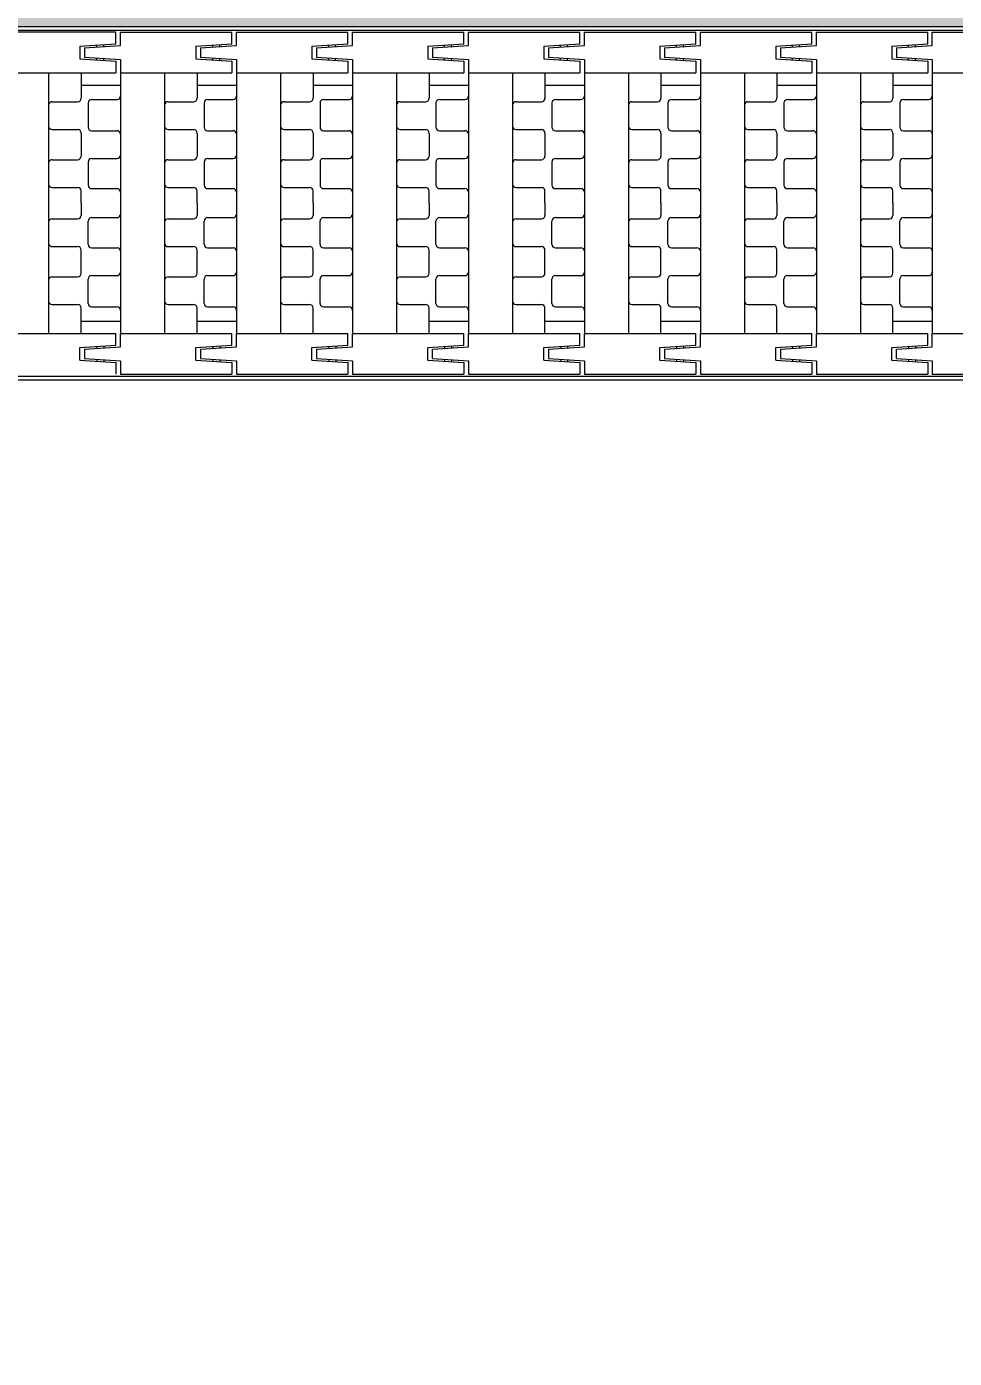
# Model space of a CAD drawing. Header units: millimetres. Extents: x 4003075 to 5615882, y 1445368 to 2591247.
# Drawn here: x 5357052 to 5357577, y 2466413 to 2467168 of the extents above; entities that cross this region are included whole.
import ezdxf

# ---------------------------------------------------------------- set-up
doc = ezdxf.new("R2010")
doc.units = ezdxf.units.MM
doc.layers.add('A_Text', color=3, linetype='Continuous')
doc.layers.add('XR-평면도$0$A-ELEV-PATT', color=9, linetype='Continuous')
doc.layers.add('XR-평면도$0$A-CNTL', color=9, linetype='Continuous', lineweight=15)
doc.layers.add('XR-평면도$0$A-ELEV-LIN3', color=9, linetype='Continuous', lineweight=18)
doc.styles.add('돋움', font='')
doc.styles.get('돋움').set_extended_font_data('DotumChe')

# ---------------------------------------------------------------- blocks, each defined once
blk = doc.blocks.new('XR-평면도$0$무소음트렌치')
at = {"layer": 'XR-평면도$0$A-ELEV-LIN3'}
for p, q in [((0, 200), (7800, 200)), ((1.97, 198.03), (7798.03, 198.03)), ((1727.42, 196.88), (1664.36, 196.88)), ((1727.42, 190.31), (1727.42, 196.88)), ((1730.05, 189.32), (1730.05, 196.88)), ((1730.05, 196.88), (1793.1, 196.88)), ((1793.1, 190.31), (1793.1, 196.88)), ((1795.73, 196.88), (1858.78, 196.88)), ((1795.73, 189.32), (1795.73, 196.88)), ((1858.78, 190.31), (1858.78, 196.88)), ((1861.41, 189.32), (1861.41, 196.88)), ((1861.41, 196.88), (1924.46, 196.88)), ((1924.46, 190.31), (1924.46, 196.88)), ((1927.09, 189.32), (1927.09, 196.88)), ((1927.09, 196.88), (1990.14, 196.88)), ((1990.14, 190.31), (1990.14, 196.88)), ((1992.77, 189.32), (1992.77, 196.88)), ((1992.77, 196.88), (2055.83, 196.88)), ((2055.83, 190.31), (2055.83, 196.88)), ((2058.45, 196.88), (2121.51, 196.88)), ((2058.45, 189.32), (2058.45, 196.88)), ((2121.51, 190.31), (2121.51, 196.88)), ((2124.13, 189.32), (2124.13, 196.88)), ((2124.13, 196.88), (2187.19, 196.88)), ((2187.19, 190.31), (2187.19, 196.88)), ((2189.82, 189.32), (2189.82, 196.88)), ((2189.82, 196.88), (2252.87, 196.88)), ((1707.06, 189), (1727.42, 190.31)), ((1707.06, 189), (1707.06, 181.77)), ((1709.69, 188.01), (1730.05, 189.32)), ((1716.57, 188.45), (1716.57, 189.61)), ((1720.51, 188.71), (1720.51, 189.86)), ((1772.74, 189), (1793.1, 190.31)), ((1772.74, 189), (1772.74, 181.77)), ((1775.37, 188.01), (1795.73, 189.32)), ((1782.25, 188.45), (1782.25, 189.61)), ((1786.19, 188.71), (1786.19, 189.86)), ((1838.42, 189), (1858.78, 190.31)), ((1838.42, 189), (1838.42, 181.77)), ((1841.05, 188.01), (1861.41, 189.32)), ((1847.93, 188.45), (1847.93, 189.61)), ((1851.87, 188.71), (1851.87, 189.86)), ((1904.1, 189), (1924.46, 190.31)), ((1904.1, 189), (1904.1, 181.77)), ((1906.73, 188.01), (1927.09, 189.32)), ((1913.61, 188.45), (1913.61, 189.61)), ((1917.55, 188.71), (1917.55, 189.86)), ((1969.78, 189), (1990.14, 190.31)), ((1969.78, 189), (1969.78, 181.77)), ((1972.41, 188.01), (1992.77, 189.32)), ((1979.29, 188.45), (1979.29, 189.61)), ((1983.23, 188.71), (1983.23, 189.86)), ((2035.47, 189), (2055.83, 190.31)), ((2035.47, 189), (2035.47, 181.77)), ((2038.09, 188.01), (2058.45, 189.32)), ((2044.97, 188.45), (2044.97, 189.61)), ((2048.92, 188.71), (2048.92, 189.86)), ((2101.15, 189), (2121.51, 190.31)), ((2101.15, 189), (2101.15, 181.77)), ((2103.77, 188.01), (2124.13, 189.32)), ((2110.66, 188.45), (2110.66, 189.61)), ((2114.6, 188.71), (2114.6, 189.86)), ((2166.83, 189), (2187.19, 190.31)), ((2166.83, 189), (2166.83, 181.77)), ((2169.46, 188.01), (2189.82, 189.32)), ((2176.34, 188.45), (2176.34, 189.61)), ((2180.28, 188.71), (2180.28, 189.86)), ((1707.06, 181.77), (1727.42, 180.46)), ((1709.69, 188.01), (1709.69, 182.76)), ((1709.69, 182.76), (1730.05, 181.44)), ((1716.57, 181.16), (1716.57, 182.31)), ((1720.51, 180.9), (1720.51, 182.06)), ((1730.05, 181.44), (1730.05, 173.89)), ((1772.74, 181.77), (1793.1, 180.46)), ((1775.37, 188.01), (1775.37, 182.76)), ((1775.37, 182.76), (1795.73, 181.44)), ((1782.25, 181.16), (1782.25, 182.31)), ((1786.19, 180.9), (1786.19, 182.06)), ((1795.73, 181.44), (1795.73, 173.89)), ((1838.42, 181.77), (1858.78, 180.46)), ((1841.05, 188.01), (1841.05, 182.76)), ((1841.05, 182.76), (1861.41, 181.44)), ((1847.93, 181.16), (1847.93, 182.31)), ((1851.87, 180.9), (1851.87, 182.06)), ((1861.41, 181.44), (1861.41, 173.89)), ((1904.1, 181.77), (1924.46, 180.46)), ((1906.73, 188.01), (1906.73, 182.76)), ((1906.73, 182.76), (1927.09, 181.44)), ((1913.61, 181.16), (1913.61, 182.31)), ((1917.55, 180.9), (1917.55, 182.06)), ((1927.09, 181.44), (1927.09, 173.89)), ((1969.78, 181.77), (1990.14, 180.46)), ((1972.41, 188.01), (1972.41, 182.76)), ((1972.41, 182.76), (1992.77, 181.44)), ((1979.29, 181.16), (1979.29, 182.31)), ((1983.23, 180.9), (1983.23, 182.06)), ((1992.77, 181.44), (1992.77, 173.89)), ((2035.47, 181.77), (2055.83, 180.46)), ((2038.09, 188.01), (2038.09, 182.76)), ((2038.09, 182.76), (2058.45, 181.44)), ((2044.97, 181.16), (2044.97, 182.31)), ((2048.92, 180.9), (2048.92, 182.06)), ((2058.45, 181.44), (2058.45, 173.89)), ((2101.15, 181.77), (2121.51, 180.46)), ((2103.77, 188.01), (2103.77, 182.76)), ((2103.77, 182.76), (2124.13, 181.44)), ((2110.66, 181.16), (2110.66, 182.31)), ((2114.6, 180.9), (2114.6, 182.06)), ((2124.13, 181.44), (2124.13, 173.89)), ((2166.83, 181.77), (2187.19, 180.46)), ((2169.46, 188.01), (2169.46, 182.76)), ((2169.46, 182.76), (2189.82, 181.44)), ((2176.34, 181.16), (2176.34, 182.31)), ((2180.28, 180.9), (2180.28, 182.06)), ((2189.82, 181.44), (2189.82, 173.89)), ((1664.36, 173.89), (1727.42, 173.89)), ((1689.32, 173.89), (1689.32, 26.11)), ((1707.71, 173.89), (1707.71, 159.44)), ((1727.42, 180.46), (1727.42, 173.89)), ((1730.05, 173.89), (1730.05, 26.11)), ((1730.05, 173.89), (1793.1, 173.89)), ((1755.01, 173.89), (1755.01, 26.11)), ((1773.4, 173.89), (1773.4, 159.44)), ((1793.1, 180.46), (1793.1, 173.89)), ((1795.73, 173.89), (1795.73, 26.11)), ((1795.73, 173.89), (1858.78, 173.89)), ((1820.69, 173.89), (1820.69, 26.11)), ((1839.08, 173.89), (1839.08, 159.44)), ((1858.78, 180.46), (1858.78, 173.89)), ((1861.41, 173.89), (1861.41, 26.11)), ((1861.41, 173.89), (1924.46, 173.89)), ((1886.37, 173.89), (1886.37, 26.11)), ((1904.76, 173.89), (1904.76, 159.44)), ((1924.46, 180.46), (1924.46, 173.89)), ((1927.09, 173.89), (1927.09, 26.11)), ((1927.09, 173.89), (1990.14, 173.89)), ((1952.05, 173.89), (1952.05, 26.11)), ((1970.44, 173.89), (1970.44, 159.44)), ((1990.14, 180.46), (1990.14, 173.89)), ((1992.77, 173.89), (1992.77, 26.11)), ((1992.77, 173.89), (2055.83, 173.89)), ((2017.73, 173.89), (2017.73, 26.11)), ((2036.12, 173.89), (2036.12, 159.44)), ((2055.83, 180.46), (2055.83, 173.89)), ((2058.45, 173.89), (2058.45, 26.11)), ((2058.45, 173.89), (2121.51, 173.89)), ((2083.41, 173.89), (2083.41, 26.11)), ((2101.8, 173.89), (2101.8, 159.44)), ((2121.51, 180.46), (2121.51, 173.89)), ((2124.13, 173.89), (2124.13, 26.11)), ((2124.13, 173.89), (2187.19, 173.89)), ((2149.09, 173.89), (2149.09, 26.11)), ((2167.48, 173.89), (2167.48, 159.44)), ((2187.19, 180.46), (2187.19, 173.89)), ((2189.82, 173.89), (2189.82, 26.11)), ((2189.82, 173.89), (2252.87, 173.89)), ((1707.71, 166.83), (1730.05, 166.83)), ((1773.4, 166.83), (1795.73, 166.83)), ((1839.08, 166.83), (1861.41, 166.83)), ((1904.76, 166.83), (1927.09, 166.83)), ((1970.44, 166.83), (1992.77, 166.83)), ((2036.12, 166.83), (2058.45, 166.83)), ((2101.8, 166.83), (2124.13, 166.83)), ((2167.48, 166.83), (2189.82, 166.83)), ((1713.63, 158.78), (1728.08, 158.78)), ((1779.31, 158.78), (1793.76, 158.78)), ((1844.99, 158.78), (1859.44, 158.78)), ((1910.67, 158.78), (1925.12, 158.78)), ((1976.35, 158.78), (1990.8, 158.78)), ((2042.03, 158.78), (2056.48, 158.78)), ((2107.71, 158.78), (2122.16, 158.78)), ((2173.4, 158.78), (2187.85, 158.78)), ((1691.29, 157.47), (1705.74, 157.47)), ((1711.66, 156.81), (1711.66, 143.02)), ((1756.98, 157.47), (1771.43, 157.47)), ((1777.34, 156.81), (1777.34, 143.02)), ((1822.66, 157.47), (1837.11, 157.47)), ((1843.02, 156.81), (1843.02, 143.02)), ((1888.34, 157.47), (1902.79, 157.47)), ((1908.7, 156.81), (1908.7, 143.02)), ((1954.02, 157.47), (1968.47, 157.47)), ((1974.38, 156.81), (1974.38, 143.02)), ((2019.7, 157.47), (2034.15, 157.47)), ((2040.06, 156.81), (2040.06, 143.02)), ((2085.38, 157.47), (2099.83, 157.47)), ((2105.74, 156.81), (2105.74, 143.02)), ((2151.06, 157.47), (2165.51, 157.47)), ((2171.43, 156.81), (2171.43, 143.02)), ((1691.29, 141.71), (1705.74, 141.71)), ((1707.71, 139.73), (1707.71, 126.6)), ((1713.63, 141.05), (1728.08, 141.05)), ((1756.98, 141.71), (1771.43, 141.71)), ((1773.4, 139.73), (1773.4, 126.6)), ((1779.31, 141.05), (1793.76, 141.05)), ((1822.66, 141.71), (1837.11, 141.71)), ((1839.08, 139.73), (1839.08, 126.6)), ((1844.99, 141.05), (1859.44, 141.05)), ((1888.34, 141.71), (1902.79, 141.71)), ((1904.76, 139.73), (1904.76, 126.6)), ((1910.67, 141.05), (1925.12, 141.05)), ((1954.02, 141.71), (1968.47, 141.71)), ((1970.44, 139.73), (1970.44, 126.6)), ((1976.35, 141.05), (1990.8, 141.05)), ((2019.7, 141.71), (2034.15, 141.71)), ((2036.12, 139.73), (2036.12, 126.6)), ((2042.03, 141.05), (2056.48, 141.05)), ((2085.38, 141.71), (2099.83, 141.71)), ((2101.8, 139.73), (2101.8, 126.6)), ((2107.71, 141.05), (2122.16, 141.05)), ((2151.06, 141.71), (2165.51, 141.71)), ((2167.48, 139.73), (2167.48, 126.6)), ((2173.4, 141.05), (2187.85, 141.05)), ((1691.29, 124.63), (1705.74, 124.63)), ((1711.66, 123.31), (1711.66, 110.18)), ((1713.63, 125.29), (1728.08, 125.29)), ((1756.98, 124.63), (1771.43, 124.63)), ((1777.34, 123.31), (1777.34, 110.18)), ((1779.31, 125.29), (1793.76, 125.29)), ((1822.66, 124.63), (1837.11, 124.63)), ((1843.02, 123.31), (1843.02, 110.18)), ((1844.99, 125.29), (1859.44, 125.29)), ((1888.34, 124.63), (1902.79, 124.63)), ((1908.7, 123.31), (1908.7, 110.18)), ((1910.67, 125.29), (1925.12, 125.29)), ((1954.02, 124.63), (1968.47, 124.63)), ((1974.38, 123.31), (1974.38, 110.18)), ((1976.35, 125.29), (1990.8, 125.29)), ((2019.7, 124.63), (2034.15, 124.63)), ((2040.06, 123.31), (2040.06, 110.18)), ((2042.03, 125.29), (2056.48, 125.29)), ((2085.38, 124.63), (2099.83, 124.63)), ((2105.74, 123.31), (2105.74, 110.18)), ((2107.71, 125.29), (2122.16, 125.29)), ((2151.06, 124.63), (2165.51, 124.63)), ((2171.43, 123.31), (2171.43, 110.18)), ((2173.4, 125.29), (2187.85, 125.29)), ((1691.29, 108.86), (1705.74, 108.86)), ((1707.71, 100), (1707.71, 106.89)), ((1713.63, 108.21), (1728.08, 108.21)), ((1756.98, 108.86), (1771.43, 108.86)), ((1773.4, 100), (1773.4, 106.89)), ((1779.31, 108.21), (1793.76, 108.21)), ((1822.66, 108.86), (1837.11, 108.86)), ((1839.08, 100), (1839.08, 106.89)), ((1844.99, 108.21), (1859.44, 108.21)), ((1888.34, 108.86), (1902.79, 108.86)), ((1904.76, 100), (1904.76, 106.89)), ((1910.67, 108.21), (1925.12, 108.21)), ((1954.02, 108.86), (1968.47, 108.86)), ((1970.44, 100), (1970.44, 106.89)), ((1976.35, 108.21), (1990.8, 108.21)), ((2019.7, 108.86), (2034.15, 108.86)), ((2036.12, 100), (2036.12, 106.89)), ((2042.03, 108.21), (2056.48, 108.21)), ((2085.38, 108.86), (2099.83, 108.86)), ((2101.8, 100), (2101.8, 106.89)), ((2107.71, 108.21), (2122.16, 108.21)), ((2151.06, 108.86), (2165.51, 108.86)), ((2167.48, 100), (2167.48, 106.89)), ((2173.4, 108.21), (2187.85, 108.21)), ((1707.71, 100), (1707.71, 93.1)), ((1773.4, 100), (1773.4, 93.1)), ((1839.08, 100), (1839.08, 93.1)), ((1904.76, 100), (1904.76, 93.1)), ((1970.44, 100), (1970.44, 93.1)), ((2036.12, 100), (2036.12, 93.1)), ((2101.8, 100), (2101.8, 93.1)), ((2167.48, 100), (2167.48, 93.1)), ((1691.29, 91.13), (1705.74, 91.13)), ((1713.63, 91.79), (1728.08, 91.79)), ((1756.98, 91.13), (1771.43, 91.13)), ((1779.31, 91.79), (1793.76, 91.79)), ((1822.66, 91.13), (1837.11, 91.13)), ((1844.99, 91.79), (1859.44, 91.79)), ((1888.34, 91.13), (1902.79, 91.13)), ((1910.67, 91.79), (1925.12, 91.79)), ((1954.02, 91.13), (1968.47, 91.13)), ((1976.35, 91.79), (1990.8, 91.79)), ((2019.7, 91.13), (2034.15, 91.13)), ((2042.03, 91.79), (2056.48, 91.79)), ((2085.38, 91.13), (2099.83, 91.13)), ((2107.71, 91.79), (2122.16, 91.79)), ((2151.06, 91.13), (2165.51, 91.13)), ((2173.4, 91.79), (2187.85, 91.79)), ((1711.66, 76.68), (1711.66, 89.82)), ((1777.34, 76.68), (1777.34, 89.82)), ((1843.02, 76.68), (1843.02, 89.82)), ((1908.7, 76.68), (1908.7, 89.82)), ((1974.38, 76.68), (1974.38, 89.82)), ((2040.06, 76.68), (2040.06, 89.82)), ((2105.74, 76.68), (2105.74, 89.82)), ((2171.43, 76.68), (2171.43, 89.82)), ((1691.29, 75.37), (1705.74, 75.37)), ((1707.71, 60.26), (1707.71, 73.4)), ((1713.63, 74.71), (1728.08, 74.71)), ((1756.98, 75.37), (1771.43, 75.37)), ((1773.4, 60.26), (1773.4, 73.4)), ((1779.31, 74.71), (1793.76, 74.71)), ((1822.66, 75.37), (1837.11, 75.37)), ((1839.08, 60.26), (1839.08, 73.4)), ((1844.99, 74.71), (1859.44, 74.71)), ((1888.34, 75.37), (1902.79, 75.37)), ((1904.76, 60.26), (1904.76, 73.4)), ((1910.67, 74.71), (1925.12, 74.71)), ((1954.02, 75.37), (1968.47, 75.37)), ((1970.44, 60.26), (1970.44, 73.4)), ((1976.35, 74.71), (1990.8, 74.71)), ((2019.7, 75.37), (2034.15, 75.37)), ((2036.12, 60.26), (2036.12, 73.4)), ((2042.03, 74.71), (2056.48, 74.71)), ((2085.38, 75.37), (2099.83, 75.37)), ((2101.8, 60.26), (2101.8, 73.4)), ((2107.71, 74.71), (2122.16, 74.71)), ((2151.06, 75.37), (2165.51, 75.37)), ((2167.48, 60.26), (2167.48, 73.4)), ((2173.4, 74.71), (2187.85, 74.71)), ((1691.29, 58.29), (1705.74, 58.29)), ((1711.66, 43.18), (1711.66, 56.98)), ((1713.63, 58.95), (1728.08, 58.95)), ((1756.98, 58.29), (1771.43, 58.29)), ((1777.34, 43.18), (1777.34, 56.98)), ((1779.31, 58.95), (1793.76, 58.95)), ((1822.66, 58.29), (1837.11, 58.29)), ((1843.02, 43.18), (1843.02, 56.98)), ((1844.99, 58.95), (1859.44, 58.95)), ((1888.34, 58.29), (1902.79, 58.29)), ((1908.7, 43.18), (1908.7, 56.98)), ((1910.67, 58.95), (1925.12, 58.95)), ((1954.02, 58.29), (1968.47, 58.29)), ((1974.38, 43.18), (1974.38, 56.98)), ((1976.35, 58.95), (1990.8, 58.95)), ((2019.7, 58.29), (2034.15, 58.29)), ((2040.06, 43.18), (2040.06, 56.98)), ((2042.03, 58.95), (2056.48, 58.95)), ((2085.38, 58.29), (2099.83, 58.29)), ((2105.74, 43.18), (2105.74, 56.98)), ((2107.71, 58.95), (2122.16, 58.95)), ((2151.06, 58.29), (2165.51, 58.29)), ((2171.43, 43.18), (2171.43, 56.98)), ((2173.4, 58.95), (2187.85, 58.95)), ((1691.29, 42.53), (1705.74, 42.53)), ((1707.71, 26.11), (1707.71, 40.56)), ((1713.63, 41.21), (1728.08, 41.21)), ((1756.98, 42.53), (1771.43, 42.53)), ((1773.4, 26.11), (1773.4, 40.56)), ((1779.31, 41.21), (1793.76, 41.21)), ((1822.66, 42.53), (1837.11, 42.53)), ((1839.08, 26.11), (1839.08, 40.56)), ((1844.99, 41.21), (1859.44, 41.21)), ((1888.34, 42.53), (1902.79, 42.53)), ((1904.76, 26.11), (1904.76, 40.56)), ((1910.67, 41.21), (1925.12, 41.21)), ((1954.02, 42.53), (1968.47, 42.53)), ((1970.44, 26.11), (1970.44, 40.56)), ((1976.35, 41.21), (1990.8, 41.21)), ((2019.7, 42.53), (2034.15, 42.53)), ((2036.12, 26.11), (2036.12, 40.56)), ((2042.03, 41.21), (2056.48, 41.21)), ((2085.38, 42.53), (2099.83, 42.53)), ((2101.8, 26.11), (2101.8, 40.56)), ((2107.71, 41.21), (2122.16, 41.21)), ((2151.06, 42.53), (2165.51, 42.53)), ((2167.48, 26.11), (2167.48, 40.56)), ((2173.4, 41.21), (2187.85, 41.21)), ((1707.71, 33.17), (1730.05, 33.17)), ((1773.4, 33.17), (1795.73, 33.17)), ((1904.76, 33.17), (1927.09, 33.17)), ((1970.44, 33.17), (1992.77, 33.17)), ((2036.12, 33.17), (2058.45, 33.17)), ((2167.48, 33.17), (2189.82, 33.17)), ((1664.36, 26.11), (1727.42, 26.11)), ((1727.42, 19.54), (1727.42, 26.11)), ((1730.05, 18.55), (1730.05, 26.11)), ((1730.05, 26.11), (1793.1, 26.11)), ((1793.1, 19.54), (1793.1, 26.11)), ((1795.73, 26.11), (1858.78, 26.11)), ((1795.73, 18.55), (1795.73, 26.11)), ((1858.78, 19.54), (1858.78, 26.11)), ((1861.41, 18.55), (1861.41, 26.11)), ((1861.41, 26.11), (1924.46, 26.11)), ((1924.46, 19.54), (1924.46, 26.11)), ((1927.09, 26.11), (1990.14, 26.11)), ((1927.09, 18.55), (1927.09, 26.11)), ((1990.14, 19.54), (1990.14, 26.11)), ((1992.77, 18.55), (1992.77, 26.11)), ((1992.77, 26.11), (2055.83, 26.11)), ((2055.83, 19.54), (2055.83, 26.11)), ((2058.45, 26.11), (2121.51, 26.11)), ((2058.45, 18.55), (2058.45, 26.11)), ((2121.51, 19.54), (2121.51, 26.11)), ((2124.13, 18.55), (2124.13, 26.11)), ((2124.13, 26.11), (2187.19, 26.11)), ((2187.19, 19.54), (2187.19, 26.11)), ((2189.82, 26.11), (2252.87, 26.11)), ((2189.82, 18.55), (2189.82, 26.11)), ((1707.06, 18.22), (1727.42, 19.54)), ((1707.06, 11), (1707.06, 18.22)), ((1709.69, 17.24), (1730.05, 18.55)), ((1709.69, 17.24), (1709.69, 11.98)), ((1716.6, 18.84), (1716.6, 17.68)), ((1720.54, 19.09), (1720.54, 17.94)), ((1772.74, 18.22), (1793.1, 19.54)), ((1772.74, 11), (1772.74, 18.22)), ((1775.37, 17.24), (1795.73, 18.55)), ((1775.37, 17.24), (1775.37, 11.98)), ((1782.28, 18.84), (1782.28, 17.68)), ((1786.22, 19.09), (1786.22, 17.94)), ((1838.42, 18.22), (1858.78, 19.54)), ((1838.42, 11), (1838.42, 18.22)), ((1841.05, 17.24), (1861.41, 18.55)), ((1841.05, 17.24), (1841.05, 11.98)), ((1847.96, 18.84), (1847.96, 17.68)), ((1851.9, 19.09), (1851.9, 17.94)), ((1904.1, 18.22), (1924.46, 19.54)), ((1904.1, 11), (1904.1, 18.22)), ((1906.73, 17.24), (1927.09, 18.55)), ((1906.73, 11.98), (1906.73, 17.24)), ((1913.61, 18.84), (1913.61, 17.68)), ((1917.55, 19.09), (1917.55, 17.94)), ((1969.78, 18.22), (1990.14, 19.54)), ((1969.78, 11), (1969.78, 18.22)), ((1972.41, 17.24), (1992.77, 18.55)), ((1972.41, 17.24), (1972.41, 11.98)), ((1979.32, 18.84), (1979.32, 17.68)), ((1983.26, 19.09), (1983.26, 17.94)), ((2035.47, 18.22), (2055.83, 19.54)), ((2035.47, 11), (2035.47, 18.22)), ((2038.09, 17.24), (2058.45, 18.55)), ((2038.09, 17.24), (2038.09, 11.98)), ((2045, 18.84), (2045, 17.68)), ((2048.94, 19.09), (2048.94, 17.94)), ((2101.15, 18.22), (2121.51, 19.54)), ((2101.15, 11), (2101.15, 18.22)), ((2103.77, 17.24), (2124.13, 18.55)), ((2103.77, 17.24), (2103.77, 11.98)), ((2110.68, 18.84), (2110.68, 17.68)), ((2114.63, 19.09), (2114.63, 17.94)), ((2166.83, 18.22), (2187.19, 19.54)), ((2166.83, 11), (2166.83, 18.22)), ((2169.46, 17.24), (2189.82, 18.55)), ((2169.46, 11.98), (2169.46, 17.24)), ((2176.34, 18.84), (2176.34, 17.68)), ((2180.28, 19.09), (2180.28, 17.94)), ((1707.06, 11), (1727.42, 9.69)), ((1709.69, 11.98), (1730.05, 10.67)), ((1716.6, 11.54), (1716.6, 10.38)), ((1720.54, 11.28), (1720.54, 10.13)), ((1727.42, 9.69), (1727.42, 3.12)), ((1730.05, 10.67), (1730.05, 3.12)), ((1772.74, 11), (1793.1, 9.69)), ((1775.37, 11.98), (1795.73, 10.67)), ((1782.28, 11.54), (1782.28, 10.38)), ((1786.22, 11.28), (1786.22, 10.13)), ((1793.1, 9.69), (1793.1, 3.12)), ((1795.73, 10.67), (1795.73, 3.12)), ((1838.42, 11), (1858.78, 9.69)), ((1841.05, 11.98), (1861.41, 10.67)), ((1847.96, 11.54), (1847.96, 10.38)), ((1851.9, 11.28), (1851.9, 10.13)), ((1858.78, 9.69), (1858.78, 3.12)), ((1861.41, 10.67), (1861.41, 3.12)), ((1904.1, 11), (1924.46, 9.69)), ((1906.73, 11.98), (1927.09, 10.67)), ((1913.61, 11.54), (1913.61, 10.39)), ((1917.55, 11.29), (1917.55, 10.13)), ((1924.46, 9.69), (1924.46, 3.12)), ((1927.09, 10.67), (1927.09, 3.12)), ((1969.78, 11), (1990.14, 9.69)), ((1972.41, 11.98), (1992.77, 10.67)), ((1979.32, 11.54), (1979.32, 10.38)), ((1983.26, 11.28), (1983.26, 10.13)), ((1990.14, 9.69), (1990.14, 3.12)), ((1992.77, 10.67), (1992.77, 3.12)), ((2035.47, 11), (2055.83, 9.69)), ((2038.09, 11.98), (2058.45, 10.67)), ((2045, 11.54), (2045, 10.38)), ((2048.94, 11.28), (2048.94, 10.13)), ((2055.83, 9.69), (2055.83, 3.12)), ((2058.45, 10.67), (2058.45, 3.12)), ((2101.15, 11), (2121.51, 9.69)), ((2103.77, 11.98), (2124.13, 10.67)), ((2110.68, 11.54), (2110.68, 10.38)), ((2114.63, 11.28), (2114.63, 10.13)), ((2121.51, 9.69), (2121.51, 3.12)), ((2124.13, 10.67), (2124.13, 3.12)), ((2166.83, 11), (2187.19, 9.69)), ((2169.46, 11.98), (2189.82, 10.67)), ((2176.34, 11.54), (2176.34, 10.39)), ((2180.28, 11.29), (2180.28, 10.13)), ((2187.19, 9.69), (2187.19, 3.12)), ((2189.82, 10.67), (2189.82, 3.12)), ((1.97, 1.97), (7798.03, 1.97)), ((1730.05, 3.12), (1793.1, 3.12)), ((1795.73, 3.12), (1858.78, 3.12)), ((1861.41, 3.12), (1924.46, 3.12)), ((1927.09, 3.12), (1990.14, 3.12)), ((1992.77, 3.12), (2055.83, 3.12)), ((2058.45, 3.12), (2121.51, 3.12)), ((2124.13, 3.12), (2187.19, 3.12)), ((2189.82, 3.12), (2252.87, 3.12)), ((0, 0), (7800, 0))]:
    blk.add_line(p, q, dxfattribs=at)
for centre, start, end in [((1705.74, 159.44), 270, 0), ((1713.63, 156.81), 90, 180), ((1728.08, 160.75), 270, 0), ((1771.43, 159.44), 270, 0), ((1779.31, 156.81), 90, 180), ((1793.76, 160.75), 270, 0), ((1837.11, 159.44), 270, 0), ((1844.99, 156.81), 90, 180), ((1859.44, 160.75), 270, 0), ((1902.79, 159.44), 270, 0), ((1910.67, 156.81), 90, 180), ((1925.12, 160.75), 270, 0), ((1968.47, 159.44), 270, 0), ((1976.35, 156.81), 90, 180), ((1990.8, 160.75), 270, 0), ((2034.15, 159.44), 270, 0), ((2042.03, 156.81), 90, 180), ((2056.48, 160.75), 270, 0), ((2099.83, 159.44), 270, 0), ((2107.71, 156.81), 90, 180), ((2122.16, 160.75), 270, 0), ((2165.51, 159.44), 270, 0), ((2173.4, 156.81), 90, 180), ((2187.85, 160.75), 270, 0), ((1691.29, 155.5), 90, 180), ((1756.98, 155.5), 90, 180), ((1822.66, 155.5), 90, 180), ((1888.34, 155.5), 90, 180), ((1954.02, 155.5), 90, 180), ((2019.7, 155.5), 90, 180), ((2085.38, 155.5), 90, 180), ((2151.06, 155.5), 90, 180), ((1691.29, 143.68), 180, 270), ((1756.98, 143.68), 180, 270), ((1822.66, 143.68), 180, 270), ((1888.34, 143.68), 180, 270), ((1954.02, 143.68), 180, 270), ((2019.7, 143.68), 180, 270), ((2085.38, 143.68), 180, 270), ((2151.06, 143.68), 180, 270), ((1705.74, 139.73), 0, 90), ((1713.63, 143.02), 180, 270), ((1728.08, 139.08), 0, 90), ((1771.43, 139.73), 0, 90), ((1779.31, 143.02), 180, 270), ((1793.76, 139.08), 0, 90), ((1837.11, 139.73), 0, 90), ((1844.99, 143.02), 180, 270), ((1859.44, 139.08), 0, 90), ((1902.79, 139.73), 0, 90), ((1910.67, 143.02), 180, 270), ((1925.12, 139.08), 0, 90), ((1968.47, 139.73), 0, 90), ((1976.35, 143.02), 180, 270), ((1990.8, 139.08), 0, 90), ((2034.15, 139.73), 0, 90), ((2042.03, 143.02), 180, 270), ((2056.48, 139.08), 0, 90), ((2099.83, 139.73), 0, 90), ((2107.71, 143.02), 180, 270), ((2122.16, 139.08), 0, 90), ((2165.51, 139.73), 0, 90), ((2173.4, 143.02), 180, 270), ((2187.85, 139.08), 0, 90), ((1691.29, 122.66), 90, 180), ((1705.74, 126.6), 270, 0), ((1713.63, 123.31), 90, 180), ((1728.08, 127.26), 270, 0), ((1756.98, 122.66), 90, 180), ((1771.43, 126.6), 270, 0), ((1779.31, 123.31), 90, 180), ((1793.76, 127.26), 270, 0), ((1822.66, 122.66), 90, 180), ((1837.11, 126.6), 270, 0), ((1844.99, 123.31), 90, 180), ((1859.44, 127.26), 270, 0), ((1888.34, 122.66), 90, 180), ((1902.79, 126.6), 270, 0), ((1910.67, 123.31), 90, 180), ((1925.12, 127.26), 270, 0), ((1954.02, 122.66), 90, 180), ((1968.47, 126.6), 270, 0), ((1976.35, 123.31), 90, 180), ((1990.8, 127.26), 270, 0), ((2019.7, 122.66), 90, 180), ((2034.15, 126.6), 270, 0), ((2042.03, 123.31), 90, 180), ((2056.48, 127.26), 270, 0), ((2085.38, 122.66), 90, 180), ((2099.83, 126.6), 270, 0), ((2107.71, 123.31), 90, 180), ((2122.16, 127.26), 270, 0), ((2151.06, 122.66), 90, 180), ((2165.51, 126.6), 270, 0), ((2173.4, 123.31), 90, 180), ((2187.85, 127.26), 270, 0), ((1691.29, 110.84), 180, 270), ((1705.74, 106.89), 0, 90), ((1713.63, 110.18), 180, 270), ((1728.08, 106.24), 0, 90), ((1756.98, 110.84), 180, 270), ((1771.43, 106.89), 0, 90), ((1779.31, 110.18), 180, 270), ((1793.76, 106.24), 0, 90), ((1822.66, 110.84), 180, 270), ((1837.11, 106.89), 0, 90), ((1844.99, 110.18), 180, 270), ((1859.44, 106.24), 0, 90), ((1888.34, 110.84), 180, 270), ((1902.79, 106.89), 0, 90), ((1910.67, 110.18), 180, 270), ((1925.12, 106.24), 0, 90), ((1954.02, 110.84), 180, 270), ((1968.47, 106.89), 0, 90), ((1976.35, 110.18), 180, 270), ((1990.8, 106.24), 0, 90), ((2019.7, 110.84), 180, 270), ((2034.15, 106.89), 0, 90), ((2042.03, 110.18), 180, 270), ((2056.48, 106.24), 0, 90), ((2085.38, 110.84), 180, 270), ((2099.83, 106.89), 0, 90), ((2107.71, 110.18), 180, 270), ((2122.16, 106.24), 0, 90), ((2151.06, 110.84), 180, 270), ((2165.51, 106.89), 0, 90), ((2173.4, 110.18), 180, 270), ((2187.85, 106.24), 0, 90), ((1691.29, 89.16), 90, 180), ((1705.74, 93.1), 270, 0), ((1713.63, 89.82), 90, 180), ((1728.08, 93.76), 270, 0), ((1756.98, 89.16), 90, 180), ((1771.43, 93.1), 270, 0), ((1779.31, 89.82), 90, 180), ((1793.76, 93.76), 270, 0), ((1822.66, 89.16), 90, 180), ((1837.11, 93.1), 270, 0), ((1844.99, 89.82), 90, 180), ((1859.44, 93.76), 270, 0), ((1888.34, 89.16), 90, 180), ((1902.79, 93.1), 270, 0), ((1910.67, 89.82), 90, 180), ((1925.12, 93.76), 270, 0), ((1954.02, 89.16), 90, 180), ((1968.47, 93.1), 270, 0), ((1976.35, 89.82), 90, 180), ((1990.8, 93.76), 270, 0), ((2019.7, 89.16), 90, 180), ((2034.15, 93.1), 270, 0), ((2042.03, 89.82), 90, 180), ((2056.48, 93.76), 270, 0), ((2085.38, 89.16), 90, 180), ((2099.83, 93.1), 270, 0), ((2107.71, 89.82), 90, 180), ((2122.16, 93.76), 270, 0), ((2151.06, 89.16), 90, 180), ((2165.51, 93.1), 270, 0), ((2173.4, 89.82), 90, 180), ((2187.85, 93.76), 270, 0), ((1691.29, 77.34), 180, 270), ((1713.63, 76.68), 180, 270), ((1756.98, 77.34), 180, 270), ((1779.31, 76.68), 180, 270), ((1822.66, 77.34), 180, 270), ((1844.99, 76.68), 180, 270), ((1888.34, 77.34), 180, 270), ((1910.67, 76.68), 180, 270), ((1954.02, 77.34), 180, 270), ((1976.35, 76.68), 180, 270), ((2019.7, 77.34), 180, 270), ((2042.03, 76.68), 180, 270), ((2085.38, 77.34), 180, 270), ((2107.71, 76.68), 180, 270), ((2151.06, 77.34), 180, 270), ((2173.4, 76.68), 180, 270), ((1705.74, 73.4), 0, 90), ((1728.08, 72.74), 0, 90), ((1771.43, 73.4), 0, 90), ((1793.76, 72.74), 0, 90), ((1837.11, 73.4), 0, 90), ((1859.44, 72.74), 0, 90), ((1902.79, 73.4), 0, 90), ((1925.12, 72.74), 0, 90), ((1968.47, 73.4), 0, 90), ((1990.8, 72.74), 0, 90), ((2034.15, 73.4), 0, 90), ((2056.48, 72.74), 0, 90), ((2099.83, 73.4), 0, 90), ((2122.16, 72.74), 0, 90), ((2165.51, 73.4), 0, 90), ((2187.85, 72.74), 0, 90), ((1728.08, 60.92), 270, 0), ((1793.76, 60.92), 270, 0), ((1859.44, 60.92), 270, 0), ((1925.12, 60.92), 270, 0), ((1990.8, 60.92), 270, 0), ((2056.48, 60.92), 270, 0), ((2122.16, 60.92), 270, 0), ((2187.85, 60.92), 270, 0), ((1691.29, 56.32), 90, 180), ((1705.74, 60.26), 270, 0), ((1713.63, 56.98), 90, 180), ((1756.98, 56.32), 90, 180), ((1771.43, 60.26), 270, 0), ((1779.31, 56.98), 90, 180), ((1822.66, 56.32), 90, 180), ((1837.11, 60.26), 270, 0), ((1844.99, 56.98), 90, 180), ((1888.34, 56.32), 90, 180), ((1902.79, 60.26), 270, 0), ((1910.67, 56.98), 90, 180), ((1954.02, 56.32), 90, 180), ((1968.47, 60.26), 270, 0), ((1976.35, 56.98), 90, 180), ((2019.7, 56.32), 90, 180), ((2034.15, 60.26), 270, 0), ((2042.03, 56.98), 90, 180), ((2085.38, 56.32), 90, 180), ((2099.83, 60.26), 270, 0), ((2107.71, 56.98), 90, 180), ((2151.06, 56.32), 90, 180), ((2165.51, 60.26), 270, 0), ((2173.4, 56.98), 90, 180), ((1691.29, 44.5), 180, 270), ((1705.74, 40.56), 0, 90), ((1713.63, 43.18), 180, 270), ((1728.08, 39.24), 0, 90), ((1756.98, 44.5), 180, 270), ((1771.43, 40.56), 0, 90), ((1779.31, 43.18), 180, 270), ((1793.76, 39.24), 0, 90), ((1822.66, 44.5), 180, 270), ((1837.11, 40.56), 0, 90), ((1844.99, 43.18), 180, 270), ((1859.44, 39.24), 0, 90), ((1888.34, 44.5), 180, 270), ((1902.79, 40.56), 0, 90), ((1910.67, 43.18), 180, 270), ((1925.12, 39.24), 0, 90), ((1954.02, 44.5), 180, 270), ((1968.47, 40.56), 0, 90), ((1976.35, 43.18), 180, 270), ((1990.8, 39.24), 0, 90), ((2019.7, 44.5), 180, 270), ((2034.15, 40.56), 0, 90), ((2042.03, 43.18), 180, 270), ((2056.48, 39.24), 0, 90), ((2085.38, 44.5), 180, 270), ((2099.83, 40.56), 0, 90), ((2107.71, 43.18), 180, 270), ((2122.16, 39.24), 0, 90), ((2151.06, 44.5), 180, 270), ((2165.51, 40.56), 0, 90), ((2173.4, 43.18), 180, 270), ((2187.85, 39.24), 0, 90)]:
    blk.add_arc(centre, 1.97, start, end, dxfattribs=at)
blk = doc.blocks.new('XR-평면도$0$RAMP_내려감(기준층) (220802)')
at = {"layer": 'XR-평면도$0$A-ELEV-PATT'}
h = blk.add_hatch(dxfattribs=at)
h.set_pattern_fill('HEX', color=256, scale=100, angle=135)
h.set_pattern_definition([(135, (-1188188.16, -722710.9), (-388.8564, -388.8564), [317.5, -635]), (255, (-1188188.16, -722710.9), (531.18773, -142.33132), [317.5, -635]), (195, (-1188412.67, -722486.4), (142.33132, -531.18773), [317.5, -635])])
edge = h.paths.add_edge_path()
edge.add_arc((0, -15000), 12100, 540, 542.368269)
edge.add_line((-12089.67, -15500), (-19900, -15500))
edge.add_line((-19900, -15500), (-19900, 15000))
edge.add_arc((0, 15000), 19900, 0, 180, ccw=False)
edge.add_line((19900, 15000), (19900, -15500))
edge.add_line((19900, -15500), (12089.67, -15500))
edge.add_arc((0, -15000), 12100, 717.631731, 720)
edge.add_line((12100, -15000), (12100, 15000))
edge.add_arc((0, 15000), 12100, 360, 540)
edge.add_line((-12100, 15000), (-12100, -15000))
at = {"layer": 'XR-평면도$0$A-CNTL', "ltscale": 300}
blk.add_lwpolyline([(-20700, 15000), (-20700, -15000, 0.414214), (0, -35700, 0.414214), (20700, -15000), (20700, 15000, 0.414214), (0, 35700, 0.414214)], format="xyb", close=True, dxfattribs=at)
at = {"layer": 'XR-평면도$0$A-ELEV-LIN3'}
blk.add_lwpolyline([(-19700, -15700), (-12280.07, -15700, 0.397632), (0, -27300, 0.397632), (12280.07, -15700), (19700, -15700), (19700, -34700), (-19700, -34700)], format="xyb", close=True, dxfattribs=at)
blk.add_blockref('XR-평면도$0$무소음트렌치', (12100, -15700), dxfattribs=at)

msp = doc.modelspace()

# ---------------------------------------------------------------- block references
msp.add_blockref('XR-평면도$0$RAMP_내려감(기준층) (220802)', (5343275.04, 2482667.56))

# ---------------------------------------------------------------- texts
at = {"layer": 'A_Text', "color": 3, "insert": (5345840.26, 2466895.45), "char_height": 1500, "attachment_point": 1, "style": '돋움'}
msp.add_mtext_dynamic_manual_height_columns('#8\\P면    적 : 726M2\\P측정횟수 : 6회\\P측정길이 : 20.1M', width=21611.5028, gutter_width=7500, heights=[10868.51], dxfattribs=at)

doc.saveas('drawing.dxf')
